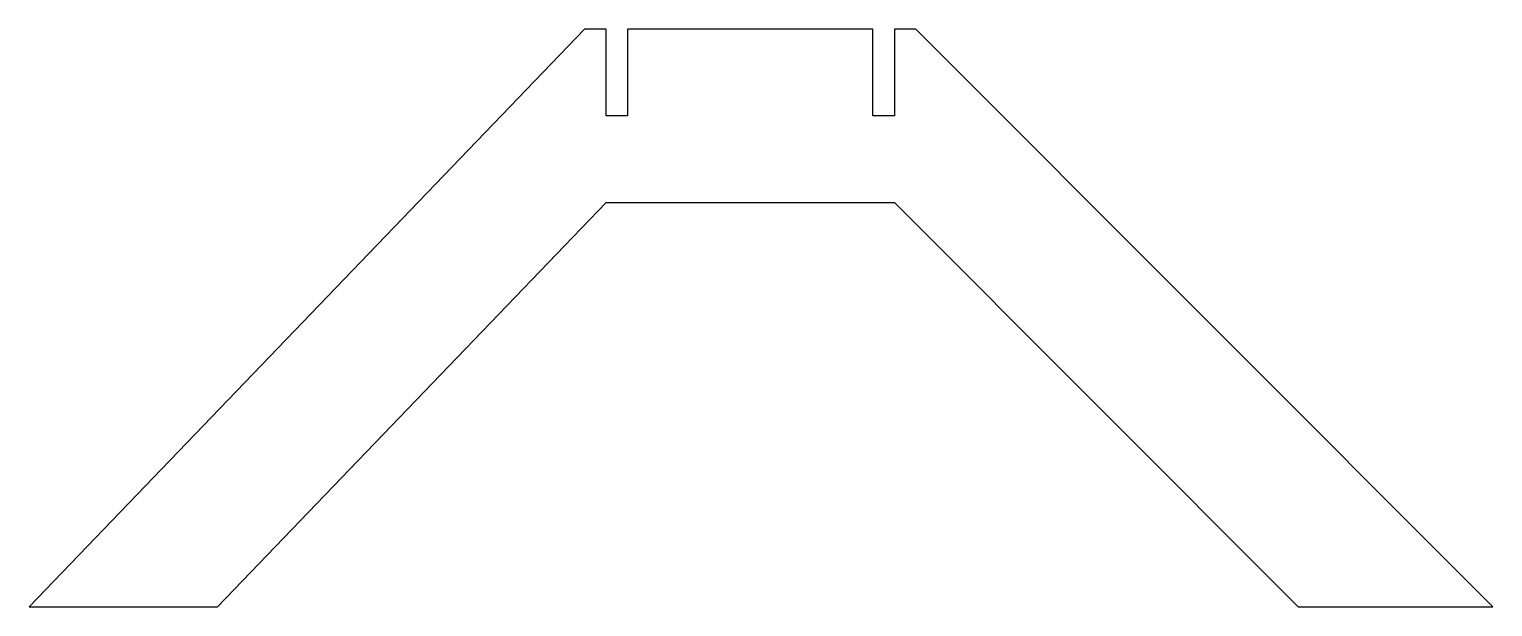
# Model space of a CAD drawing. Header units: millimetres. Extents: x -117 to 86, y -68 to 12.
import ezdxf

# ---------------------------------------------------------------- set-up
doc = ezdxf.new("R2010")
doc.units = ezdxf.units.MM

msp = doc.modelspace()

# ---------------------------------------------------------------- linework, layer by layer
msp.add_lwpolyline([(6, 12), (3, 12), (3, 0), (0, 0), (0, 12), (-34, 12), (-34, 0), (-37, 0), (-37, 12), (-40, 12), (-117, -68), (-90.9, -68), (-37, -12), (3, -12), (59, -68), (86, -68)], close=True)

doc.saveas('drawing.dxf')
